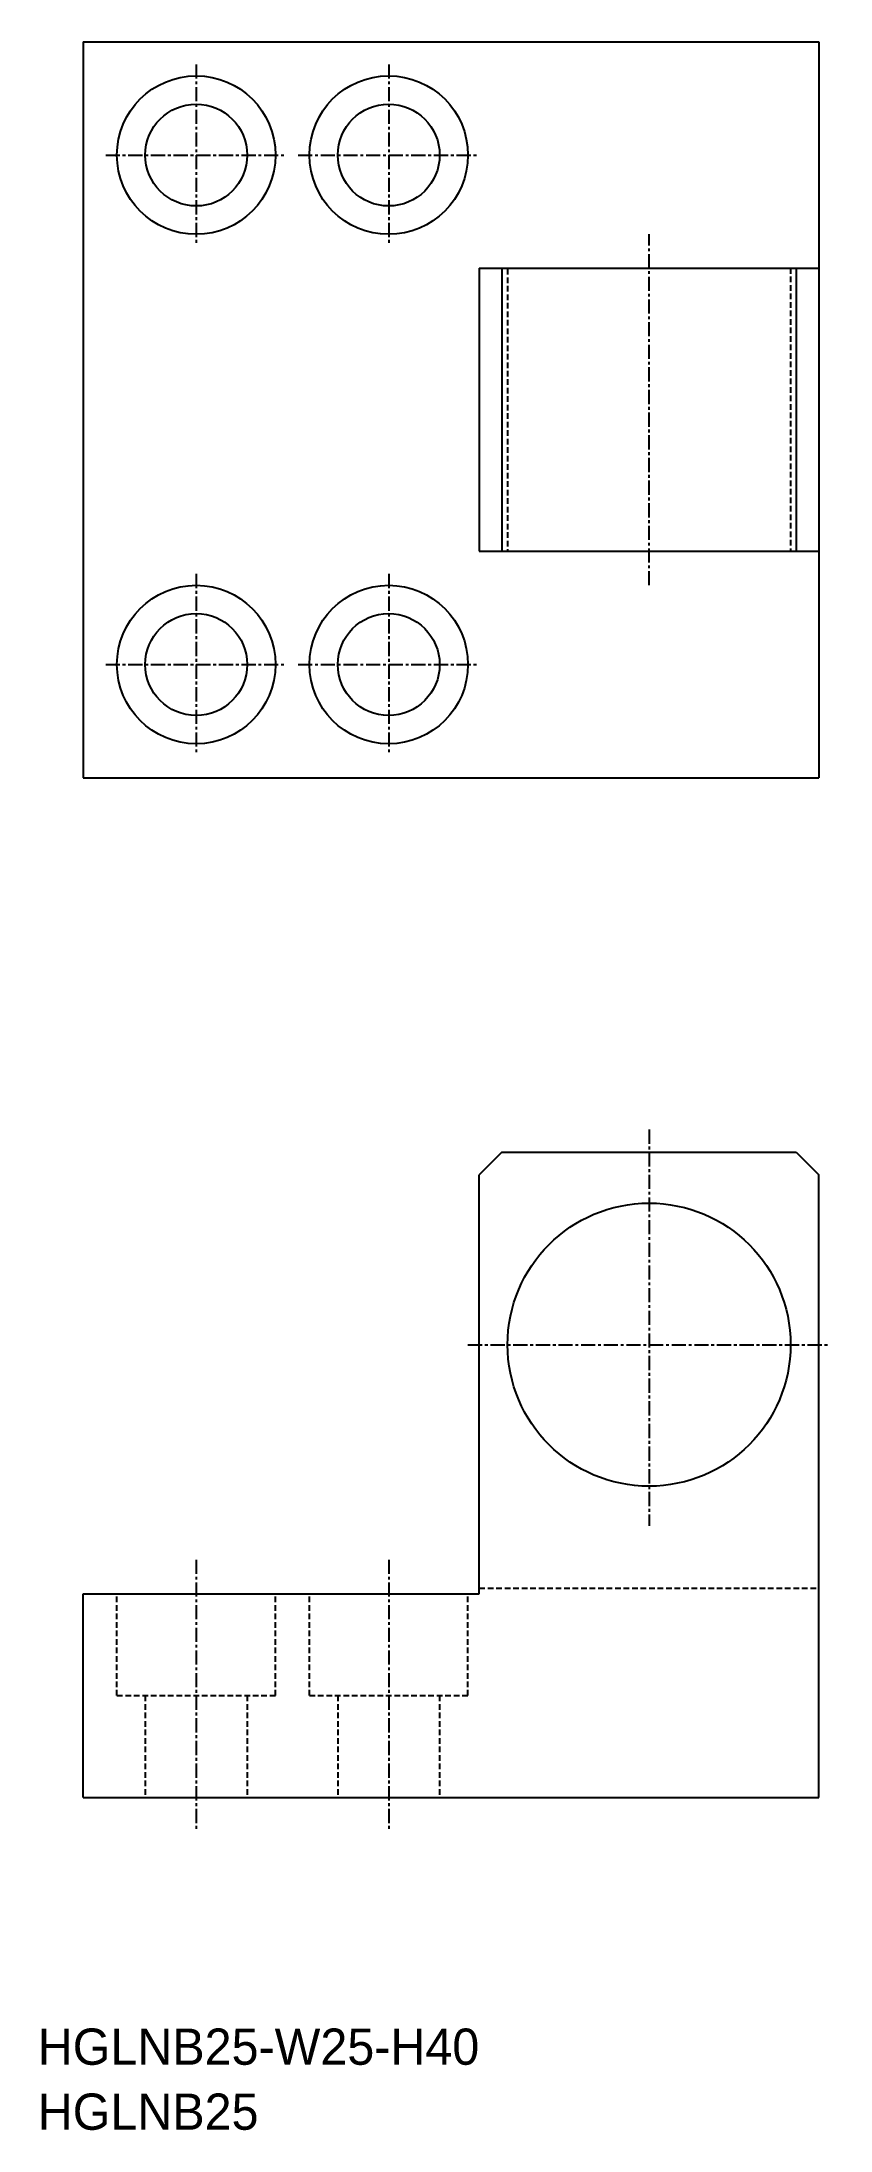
# Model space of a CAD drawing. Extents: x -76 to -6, y 386 to 570.
import ezdxf

# ---------------------------------------------------------------- set-up
doc = ezdxf.new("R2010")
doc.units = 0
doc.linetypes.add('CENTER', pattern=[2, 1.25, -0.25, 0.25, -0.25])
doc.linetypes.add('DASHED', pattern=[0.75, 0.5, -0.25])
doc.layers.get('0').update_dxf_attribs({"linetype": 'CONTINUOUS'})
doc.layers.add('CENTER', color=1, linetype='CENTER')
doc.layers.add('DASHED', color=2, linetype='DASHED')

msp = doc.modelspace()

# ---------------------------------------------------------------- linework, layer by layer
at = {"color": 7, "linetype": 'CONTINUOUS'}
for p, q in [((-72.22, 570.23), (-7.22, 570.23)), ((-72.22, 570.23), (-72.22, 505.23)), ((-7.22, 570.23), (-7.22, 505.23)), ((-37.22, 550.23), (-37.22, 525.23)), ((-37.22, 550.23), (-7.22, 550.23)), ((-35.22, 550.23), (-35.22, 525.23)), ((-9.22, 550.23), (-9.22, 525.23)), ((-37.22, 525.23), (-7.22, 525.23)), ((-72.22, 505.23), (-7.22, 505.23)), ((-35.22, 472.16), (-37.22, 470.16)), ((-35.22, 472.16), (-9.22, 472.16)), ((-9.22, 472.16), (-7.22, 470.16)), ((-37.22, 433.16), (-37.22, 470.16)), ((-7.22, 415.16), (-7.22, 470.16)), ((-72.22, 433.16), (-37.22, 433.16)), ((-72.22, 415.16), (-72.22, 433.16)), ((-72.22, 415.16), (-7.22, 415.16))]:
    msp.add_line(p, q, dxfattribs=at)
at = {"color": 3, "linetype": 'DASHED'}
for p, q in [((-34.72, 550.17), (-34.72, 525.17)), ((-9.72, 550.24), (-9.72, 525.24)), ((-37.22, 433.66), (-7.22, 433.66)), ((-69.22, 424.16), (-69.22, 433.16)), ((-55.22, 424.16), (-55.22, 433.16)), ((-52.22, 424.16), (-52.22, 433.16)), ((-38.22, 424.16), (-38.22, 433.16)), ((-69.22, 424.16), (-55.22, 424.16)), ((-66.72, 424.16), (-66.72, 415.16)), ((-57.72, 424.16), (-57.72, 415.16)), ((-52.22, 424.16), (-38.22, 424.16)), ((-49.72, 424.16), (-49.72, 415.16)), ((-40.72, 424.16), (-40.72, 415.16))]:
    msp.add_line(p, q, dxfattribs=at)
at = {"color": 7, "linetype": 'CONTINUOUS'}
for centre, radius in [((-62.22, 560.23), 7), ((-45.22, 560.23), 7), ((-62.22, 560.23), 4.5), ((-45.22, 560.23), 4.5), ((-62.22, 515.23), 7), ((-45.22, 515.23), 7), ((-62.22, 515.23), 4.5), ((-45.22, 515.23), 4.5), ((-22.22, 455.16), 12.5)]:
    msp.add_circle(centre, radius, dxfattribs=at)
at = {"layer": 'CENTER', "color": 1, "linetype": 'CENTER'}
for p, q in [((-62.22, 568.23), (-62.22, 552.23)), ((-45.22, 568.23), (-45.22, 552.23)), ((-70.22, 560.23), (-54.22, 560.23)), ((-53.22, 560.23), (-37.22, 560.23)), ((-22.22, 522.23), (-22.22, 553.23)), ((-62.22, 523.23), (-62.22, 507.23)), ((-45.22, 523.23), (-45.22, 507.23)), ((-70.22, 515.23), (-54.22, 515.23)), ((-53.22, 515.23), (-37.22, 515.23)), ((-22.22, 474.16), (-22.22, 439.16)), ((-38.22, 455.16), (-6.22, 455.16)), ((-62.22, 436.16), (-62.22, 412.16)), ((-45.22, 436.16), (-45.22, 412.16))]:
    msp.add_line(p, q, dxfattribs=at)
at = {"layer": 'DASHED', "linetype": 'CENTER'}
msp.add_line((-37.22, 525.23), (-37.22, 525.23), dxfattribs=at)

# ---------------------------------------------------------------- texts
at = {"color": 7, "linetype": 'CONTINUOUS'}
for s, p in [('HGLNB25-W25-H40', (-76.22, 391.56)), ('HGLNB25', (-76.22, 385.82))]:
    msp.add_text(s, height=3.2, dxfattribs=at).set_placement(p)

doc.saveas('drawing.dxf')
